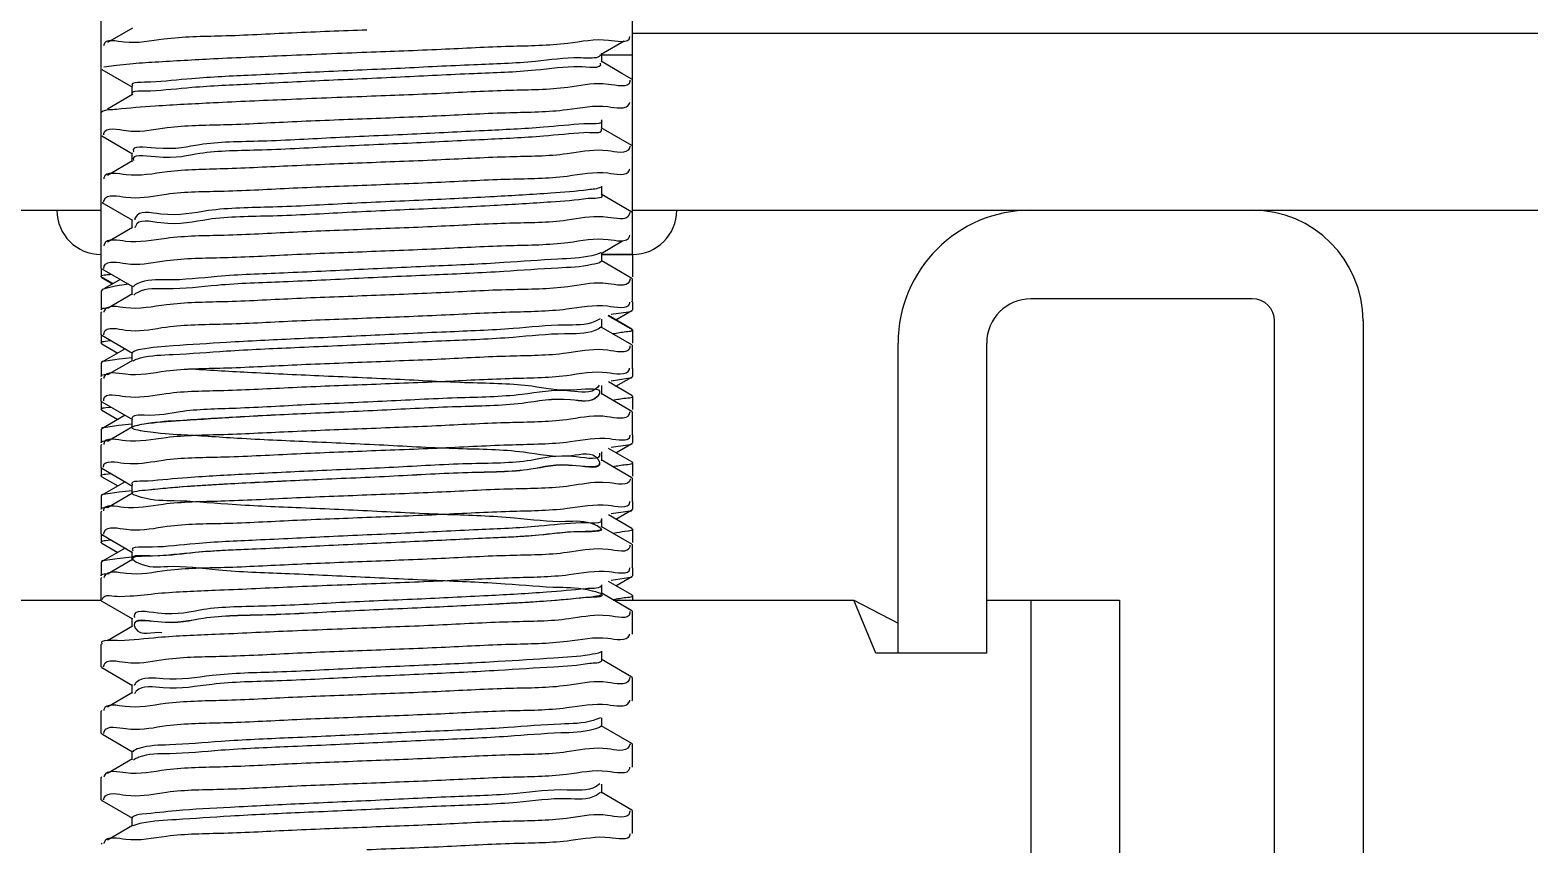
# Model space of a CAD drawing. Extents: x 552102 to 973302, y -80747 to 40012826.
# Drawn here: x 609526.3 to 609760.3, y 211152.3 to 211279.3 of the extents above; entities that cross this region are included whole.
import ezdxf

# ---------------------------------------------------------------- set-up
doc = ezdxf.new("R2010")
doc.units = 0
doc.header["$LTSCALE"] = 1000
doc.header["$MEASUREMENT"] = 0
doc.layers.add('02___PRT_ALL_AXES', color=7, linetype='Continuous')

msp = doc.modelspace()

# ---------------------------------------------------------------- linework, layer by layer
at = {"color": 5, "linetype": 'Continuous'}
for p, q in [((609620.36, 211244.23), (609620.36, 211420.49)), ((609537.41, 211244.23), (609537.41, 211282.25)), ((609620.36, 211278.79), (609765.51, 211278.79)), ((609385.35, 211251.14), (609537.41, 211251.14)), ((609620.36, 211251.14), (609765.51, 211251.14))]:
    msp.add_line(p, q, dxfattribs=at)
at = {"color": 133, "linetype": 'Continuous'}
for p, q in [((609542.31, 211279.56), (609538.38, 211277.29)), ((609537.81, 211276.9), (609537.8, 211276.78)), ((609615.46, 211275.5), (609619.05, 211277.59)), ((609537.84, 211273.49), (609539.82, 211273.78)), ((609539.82, 211273.78), (609541.9, 211273.99)), ((609618.71, 211272.49), (609615.46, 211274.38)), ((609615.57, 211274.25), (609615.57, 211275.63)), ((609537.51, 211273.1), (609542.31, 211270.32)), ((609620.26, 211271.6), (609618.71, 211272.49)), ((609619.96, 211271.44), (609619.96, 211271.22)), ((609542.31, 211269.2), (609538.38, 211266.92)), ((609542.2, 211270.45), (609542.2, 211269.07)), ((609616.62, 211270.78), (609615.74, 211270.86)), ((609615.57, 211263.88), (609615.57, 211265.27)), ((609537.51, 211262.73), (609542.31, 211259.95)), ((609537.84, 211262.88), (609537.85, 211263.12)), ((609541.32, 211263.57), (609542.04, 211263.5)), ((609620.26, 211261.23), (609615.46, 211264.01)), ((609542.2, 211260.08), (609542.2, 211258.7)), ((609616.52, 211260.4), (609615.74, 211260.48)), ((609619.97, 211261.16), (609619.89, 211260.82)), ((609542.31, 211258.83), (609538.38, 211256.55)), ((609615.57, 211253.51), (609615.57, 211254.9)), ((609537.51, 211252.36), (609542.31, 211249.58)), ((609537.79, 211252.42), (609537.87, 211252.72)), ((609541.26, 211253.19), (609542.04, 211253.12)), ((609620.26, 211250.86), (609615.46, 211253.64)), ((609616.51, 211250.03), (609615.74, 211250.11)), ((609619.95, 211250.79), (609619.87, 211250.46)), ((609542.31, 211248.46), (609538.38, 211246.18)), ((609542.2, 211249.71), (609542.2, 211248.33)), ((609542.72, 211248.53), (609542.68, 211248.37)), ((609542.74, 211248.56), (609542.72, 211248.53)), ((609537.87, 211245.81), (609537.81, 211245.61)), ((609615.46, 211244.4), (609618.81, 211246.34)), ((609619.92, 211247.05), (609619.96, 211247.23)), ((609614.76, 211244.24), (609614.01, 211244.05)), ((609615.41, 211244.48), (609614.76, 211244.24)), ((609618.47, 211241.53), (609615.46, 211243.28)), ((609615.57, 211243.15), (609615.57, 211244.53)), ((609620.36, 211244.23), (609615.57, 211244.23)), ((609537.51, 211242), (609537.41, 211242.11)), ((609539.26, 211239.71), (609537.41, 211240.77)), ((609537.51, 211240.66), (609537.41, 211240.77)), ((609537.51, 211242), (609542.31, 211239.22)), ((609537.51, 211240.66), (609539.21, 211239.68)), ((609537.82, 211242.07), (609537.9, 211242.4)), ((609541.25, 211242.83), (609542.04, 211242.75)), ((609620.26, 211240.5), (609618.47, 211241.53)), ((609537.6, 211238.75), (609537.41, 211238.53)), ((609537.95, 211238.9), (609537.59, 211238.77)), ((609540.36, 211240.35), (609537.93, 211238.94)), ((609539.58, 211239.28), (609537.95, 211238.9)), ((609541.68, 211239.6), (609539.58, 211239.28)), ((609542.2, 211239.35), (609542.2, 211237.96)), ((609616.59, 211239.67), (609615.74, 211239.75)), ((609619.98, 211240.42), (609619.9, 211240.08)), ((609620.26, 211240.5), (609620.36, 211240.38)), ((609542.31, 211238.09), (609538.38, 211235.82)), ((609542.65, 211238.03), (609542.5, 211237.9)), ((609542.7, 211238.07), (609542.65, 211238.03)), ((609620.26, 211236.81), (609620.36, 211236.93)), ((609537.51, 211235.31), (609537.41, 211235.2)), ((609538.12, 211235.89), (609538.66, 211235.95)), ((609615.33, 211234.2), (609614.5, 211233.76)), ((609615.57, 211232.78), (609615.57, 211234.16)), ((609620.36, 211232.48), (609616.56, 211234.67)), ((609620.26, 211232.59), (609616.62, 211234.7)), ((609617.02, 211234.91), (609619.73, 211235.3)), ((609617.77, 211234.04), (609620.26, 211235.48)), ((609620.26, 211235.48), (609620.36, 211235.59)), ((609537.51, 211231.63), (609537.41, 211231.74)), ((609537.51, 211231.63), (609542.31, 211228.85)), ((609537.81, 211231.72), (609537.86, 211232.04)), ((609541.2, 211232.45), (609542.03, 211232.37)), ((609620.26, 211230.13), (609615.46, 211232.91)), ((609617.59, 211231.87), (609617.29, 211231.83)), ((609620.26, 211232.59), (609620.36, 211232.48)), ((609537.51, 211230.29), (609537.41, 211230.41)), ((609537.51, 211230.29), (609540, 211228.85)), ((609541.16, 211229.52), (609537.51, 211227.41)), ((609538.04, 211230.69), (609538.9, 211230.81)), ((609542.2, 211228.98), (609542.2, 211227.59)), ((609616.47, 211229.29), (609615.74, 211229.36)), ((609619.93, 211229.98), (609619.93, 211229.74)), ((609620.26, 211230.13), (609620.36, 211230.01)), ((609537.51, 211227.41), (609537.41, 211227.3)), ((609540.23, 211227.91), (609538.12, 211227.6)), ((609542.31, 211227.72), (609538.38, 211225.45)), ((609542.2, 211228.12), (609540.23, 211227.91)), ((609542.55, 211227.7), (609542.38, 211227.61)), ((609542.61, 211227.73), (609542.55, 211227.7)), ((609537.51, 211224.94), (609537.41, 211224.83)), ((609538.11, 211225.53), (609538.66, 211225.58)), ((609620.26, 211222.23), (609616.62, 211224.34)), ((609617.01, 211224.54), (609619.66, 211224.92)), ((609617.77, 211223.67), (609620.26, 211225.11)), ((609620.26, 211226.44), (609620.36, 211226.56)), ((609620.26, 211225.11), (609620.36, 211225.22)), ((609541.19, 211222.08), (609542.03, 211222.01)), ((609615.15, 211223.84), (609614.89, 211223.48)), ((609615.21, 211222.57), (609614.89, 211222.09)), ((609620.26, 211219.76), (609615.46, 211222.54)), ((609615.57, 211222.41), (609615.57, 211223.79)), ((609620.26, 211222.23), (609620.36, 211222.11)), ((609537.51, 211221.26), (609537.41, 211221.37)), ((609537.51, 211219.92), (609537.41, 211220.04)), ((609537.51, 211221.26), (609542.31, 211218.48)), ((609537.51, 211219.92), (609540, 211218.48)), ((609537.82, 211221.42), (609537.82, 211221.65)), ((609538.12, 211220.34), (609538.9, 211220.43)), ((609617.52, 211221.5), (609617.29, 211221.47)), ((609619.93, 211219.68), (609619.87, 211219.36)), ((609620.26, 211219.76), (609620.36, 211219.65)), ((609541.16, 211219.15), (609537.51, 211217.04)), ((609540.19, 211217.53), (609538.11, 211217.23)), ((609542.31, 211217.36), (609538.38, 211215.08)), ((609542.2, 211217.75), (609540.19, 211217.53)), ((609542.2, 211218.61), (609542.2, 211217.23)), ((609542.47, 211217.4), (609542.32, 211217.34)), ((609616.43, 211218.92), (609615.74, 211218.99)), ((609537.51, 211217.04), (609537.41, 211216.93)), ((609538.11, 211215.16), (609538.66, 211215.21)), ((609620.26, 211216.08), (609620.36, 211216.19)), ((609537.51, 211214.58), (609537.41, 211214.46)), ((609615.19, 211213.23), (609615.2, 211213.19)), ((609615.57, 211212.04), (609615.57, 211213.43)), ((609620.26, 211211.86), (609616.62, 211213.97)), ((609617.01, 211214.17), (609619.66, 211214.55)), ((609617.77, 211213.3), (609620.26, 211214.74)), ((609620.26, 211214.74), (609620.36, 211214.85)), ((609537.51, 211210.89), (609537.41, 211211.01)), ((609537.51, 211210.89), (609542.31, 211208.11)), ((609540.93, 211211.69), (609541.93, 211211.61)), ((609615.17, 211211.91), (609615.2, 211211.81)), ((609620.26, 211209.39), (609615.46, 211212.17)), ((609617.57, 211211.14), (609617.29, 211211.1)), ((609620.26, 211211.86), (609620.36, 211211.74)), ((609537.51, 211209.56), (609537.41, 211209.67)), ((609537.51, 211209.56), (609540, 211208.12)), ((609541.16, 211208.78), (609537.51, 211206.67)), ((609538.12, 211209.98), (609538.9, 211210.06)), ((609542.2, 211208.24), (609542.2, 211206.86)), ((609616.81, 211208.59), (609615.74, 211208.67)), ((609620.26, 211209.39), (609620.36, 211209.28)), ((609537.51, 211206.67), (609537.41, 211206.56)), ((609540.22, 211207.17), (609538.11, 211206.86)), ((609542.31, 211206.99), (609538.38, 211204.71)), ((609542.2, 211207.38), (609540.22, 211207.17)), ((609620.26, 211205.71), (609620.36, 211205.82)), ((609537.51, 211204.21), (609537.41, 211204.09)), ((609538.04, 211204.77), (609538.66, 211204.85)), ((609620.26, 211201.49), (609616.62, 211203.6)), ((609617.01, 211203.8), (609619.65, 211204.18)), ((609617.77, 211202.93), (609620.26, 211204.37)), ((609620.26, 211204.37), (609620.36, 211204.49)), ((609537.84, 211200.6), (609537.91, 211200.92)), ((609541.36, 211201.36), (609542.04, 211201.29)), ((609620.26, 211199.02), (609615.46, 211201.8)), ((609615.57, 211201.67), (609615.57, 211203.06)), ((609620.26, 211201.49), (609620.36, 211201.38)), ((609537.51, 211200.52), (609537.41, 211200.64)), ((609537.51, 211199.19), (609537.41, 211199.3)), ((609537.51, 211200.52), (609542.31, 211197.74)), ((609537.51, 211199.19), (609540, 211197.75)), ((609538.11, 211199.61), (609538.9, 211199.7)), ((609617.87, 211200.8), (609617.29, 211200.72)), ((609619.95, 211198.87), (609619.95, 211198.64)), ((609620.26, 211199.02), (609620.36, 211198.91)), ((609537.51, 211196.31), (609537.41, 211196.19)), ((609541.16, 211198.42), (609537.51, 211196.31)), ((609539.9, 211196.77), (609538.04, 211196.48)), ((609542.31, 211196.62), (609538.38, 211194.34)), ((609542.2, 211197), (609539.9, 211196.77)), ((609542.2, 211197.87), (609542.2, 211196.49)), ((609616.57, 211198.2), (609615.74, 211198.27)), ((609537.51, 211193.84), (609537.41, 211193.73)), ((609538.12, 211194.42), (609538.66, 211194.48)), ((609617.02, 211193.43), (609619.73, 211193.83)), ((609617.77, 211192.56), (609620.26, 211194)), ((609620.26, 211195.34), (609620.36, 211195.45)), ((609620.26, 211194), (609620.36, 211194.12)), ((609615.57, 211191.31), (609615.57, 211192.69)), ((609620.26, 211191.12), (609616.62, 211193.23)), ((609537.51, 211190.16), (609537.41, 211190.27)), ((609537.51, 211190.16), (609542.31, 211187.38)), ((609540.3, 211190.89), (609541.92, 211190.96)), ((609620.26, 211188.66), (609615.46, 211191.44)), ((609617.59, 211190.4), (609617.29, 211190.36)), ((609620.26, 211191.12), (609620.36, 211191.01)), ((609542.2, 211187.51), (609542.2, 211186.12)), ((609616.7, 211187.84), (609615.74, 211187.92)), ((609619.97, 211188.51), (609619.96, 211188.26)), ((609620.26, 211188.66), (609620.36, 211188.54)), ((609542.31, 211186.25), (609538.38, 211183.98)), ((609542.59, 211186.36), (609542.6, 211186.31)), ((609620.26, 211184.97), (609620.36, 211185.09)), ((609537.51, 211183.47), (609537.41, 211183.36)), ((609615.57, 211180.94), (609615.57, 211182.32)), ((609537.51, 211179.79), (609537.41, 211179.9)), ((609537.51, 211179.79), (609542.31, 211177.01)), ((609537.8, 211179.88), (609537.86, 211180.2)), ((609541.16, 211180.61), (609542.03, 211180.53)), ((609620.26, 211178.29), (609615.46, 211181.07)), ((609616.52, 211177.46), (609615.74, 211177.54)), ((609619.95, 211178.22), (609619.87, 211177.88)), ((609620.26, 211178.29), (609620.36, 211178.17)), ((609542.31, 211175.88), (609538.38, 211173.61)), ((609542.2, 211177.14), (609542.2, 211175.75)), ((609542.72, 211175.87), (609542.61, 211175.7)), ((609542.75, 211175.91), (609542.72, 211175.87)), ((609537.51, 211173.1), (609537.41, 211172.99)), ((609620.26, 211174.6), (609620.36, 211174.72)), ((609615.39, 211171.94), (609614.23, 211171.51)), ((609620.26, 211167.92), (609615.46, 211170.7)), ((609615.57, 211170.57), (609615.57, 211171.95)), ((609537.51, 211169.42), (609537.41, 211169.53)), ((609537.51, 211169.42), (609542.31, 211166.64)), ((609537.83, 211169.49), (609537.9, 211169.82)), ((609541.27, 211170.25), (609542.04, 211170.18)), ((609542.2, 211166.77), (609542.2, 211165.39)), ((609616.48, 211167.09), (609615.74, 211167.16)), ((609619.98, 211167.87), (609619.87, 211167.51)), ((609620.26, 211167.92), (609620.36, 211167.81)), ((609542.31, 211165.52), (609538.38, 211163.24)), ((609542.6, 211165.46), (609542.44, 211165.35)), ((609542.66, 211165.49), (609542.6, 211165.46)), ((609620.26, 211164.24), (609620.36, 211164.35)), ((609537.51, 211162.74), (609537.41, 211162.62)), ((609615.27, 211161.65), (609614.67, 211161.22)), ((609615.57, 211160.2), (609615.57, 211161.59)), ((609537.51, 211159.05), (609537.41, 211159.17)), ((609537.51, 211159.05), (609542.31, 211156.27)), ((609537.8, 211159.12), (609537.89, 211159.46)), ((609541.27, 211159.88), (609542.04, 211159.81)), ((609620.26, 211157.55), (609615.46, 211160.33)), ((609542.2, 211156.4), (609542.2, 211155.02)), ((609616.44, 211156.72), (609615.73, 211156.78)), ((609619.93, 211157.41), (609619.92, 211157.17)), ((609620.26, 211157.55), (609620.36, 211157.44)), ((609542.31, 211155.15), (609538.38, 211152.87)), ((609542.51, 211155.15), (609542.35, 211155.07)), ((609537.51, 211152.37), (609537.41, 211152.25)), ((609620.26, 211153.87), (609620.36, 211153.98))]:
    msp.add_line(p, q, dxfattribs=at)
at = {"color": 2, "linetype": 'Continuous'}
for p, q in [((609717.13, 211237.32), (609682.57, 211237.32)), ((609720.58, 210957.38), (609720.58, 211233.86)), ((609734.41, 211233.86), (609734.41, 210957.38)), ((609661.83, 211182.02), (609661.83, 211230.41)), ((609675.65, 211230.41), (609675.65, 211182.02)), ((609675.65, 211182.02), (609661.83, 211182.02))]:
    msp.add_line(p, q, dxfattribs=at)
at = {"color": 7, "linetype": 'Continuous'}
msp.add_line((609502.85, 211190.32), (609537.41, 211190.32), dxfattribs=at)
at = {"color": 241, "linetype": 'Continuous'}
for p, q in [((609617.39, 211190.32), (609654.92, 211190.32)), ((609654.92, 211190.32), (609661.83, 211186.71)), ((609658.37, 211182.02), (609654.92, 211190.32)), ((609675.65, 211190.32), (609682.57, 211190.32)), ((609661.83, 211182.02), (609658.37, 211182.02))]:
    msp.add_line(p, q, dxfattribs=at)
at = {"color": 2, "linetype": 'Continuous'}
for centre, radius, start, end in [((609682.57, 211230.41), 20.74, 90, 180), ((609717.13, 211233.86), 17.28, 0, 90), ((609682.57, 211230.41), 6.91, 90, 180), ((609717.13, 211233.86), 3.46, 0, 90)]:
    msp.add_arc(centre, radius, start, end, dxfattribs=at)
at = {"color": 133, "linetype": 'Continuous'}
for points, start_tangent, end_tangent in [([(609578.89, 211279.26), (609567.24, 211278.79), (609556.25, 211278.31), (609547.22, 211277.83), (609541.02, 211277.36)], (-0.999209, -0.039757), (-0.993246, 0.116025)), ([(609616.62, 211277.69), (609619.96, 211278.17), (609619.96, 211278.27)], (0.993647, -0.112541), (-0.04966, 0.998766)), ([(609541.02, 211277.36), (609537.81, 211276.9)], (-0.993246, 0.116025), (-0.130972, -0.991386)), ([(609541.9, 211273.99), (609545.83, 211274.28), (609554.96, 211274.79), (609566.34, 211275.3), (609578.89, 211275.81)], (0.99559, 0.093809), (0.999209, 0.039757)), ([(609578.89, 211275.81), (609590.48, 211276.27), (609601.23, 211276.74), (609610.26, 211277.22), (609616.62, 211277.69)], (0.999209, 0.039757), (0.993647, -0.112541)), ([(609612.04, 211274.9), (609605.22, 211274.36), (609595.59, 211273.82), (609584.17, 211273.28), (609572.19, 211272.74), (609560.93, 211272.2), (609551.58, 211271.66), (609545.14, 211271.11)], (-0.999931, 0.011772), (-0.998433, -0.05596)), ([(609612.04, 211273.52), (609605.22, 211272.98), (609595.59, 211272.44), (609584.17, 211271.9), (609572.19, 211271.36), (609560.93, 211270.81), (609551.58, 211270.27), (609545.14, 211269.73)], (-0.999931, 0.011772), (-0.998433, -0.05596)), ([(609614.71, 211274.94), (609612.04, 211274.9)], (-0.991353, -0.131224), (-0.999931, 0.011772)), ([(609615.32, 211274.08), (609615.33, 211274.06), (609612.04, 211273.52)], (0.558876, -0.829251), (-0.999931, 0.011772)), ([(609615.33, 211275.45), (609614.71, 211274.94)], (0.526629, -0.850095), (-0.991353, -0.131224)), ([(609615.33, 211275.45), (609615.34, 211275.43)], (0.526628, -0.850096), (0.506072, -0.862491)), ([(609545.14, 211271.11), (609542.31, 211270.57), (609542.32, 211270.56)], (-0.998433, -0.05596), (0.677997, -0.735064)), ([(609619.96, 211271.22), (609616.62, 211270.78)], (-0.096075, -0.995374), (-0.993647, 0.112541)), ([(609578.89, 211268.89), (609566.34, 211268.39), (609554.96, 211267.88), (609545.83, 211267.37), (609539.82, 211266.87)], (-0.999209, -0.039757), (-0.993946, -0.109873)), ([(609545.14, 211269.73), (609542.31, 211269.19)], (-0.998433, -0.05596), (0.629335, -0.777135)), ([(609615.74, 211270.86), (609610.26, 211270.31), (609601.23, 211269.83), (609590.48, 211269.36), (609578.89, 211268.89)], (-0.998257, 0.059024), (-0.999209, -0.039757)), ([(609539.82, 211266.87), (609537.49, 211266.46)], (-0.993946, -0.109872), (-0.836322, -0.548239)), ([(609578.89, 211265.44), (609590.52, 211265.91), (609601.22, 211266.38), (609610.15, 211266.85), (609616.52, 211267.31)], (0.999209, 0.039757), (0.992178, -0.12483)), ([(609616.52, 211267.31), (609619.91, 211267.79), (609619.96, 211267.97)], (0.992178, -0.12483), (0.174114, 0.984726)), ([(609537.85, 211263.12), (609541.32, 211263.57)], (0.140007, 0.990151), (0.993053, -0.117671)), ([(609612.79, 211264.62), (609606.46, 211264.08), (609597.19, 211263.54), (609585.98, 211262.99), (609574, 211262.45), (609562.55, 211261.91), (609552.84, 211261.37), (609545.9, 211260.83), (609542.49, 211260.29), (609542.51, 211260.25)], (-0.997416, -0.07184), (0.488929, -0.872324)), ([(609542.04, 211263.5), (609547.72, 211264.03), (609556.54, 211264.5), (609567.24, 211264.97), (609578.89, 211265.44)], (0.99736, -0.072615), (0.999209, 0.039757)), ([(609615.49, 211265.16), (609612.79, 211264.62)], (0.628244, -0.778016), (-0.997416, -0.07184)), ([(609612.79, 211263.24), (609606.46, 211262.69), (609597.19, 211262.15), (609585.98, 211261.61), (609574, 211261.07), (609562.55, 211260.53), (609552.84, 211259.99), (609545.9, 211259.45), (609542.49, 211258.91)], (-0.997416, -0.07184), (0.440119, -0.897939)), ([(609615.48, 211263.8), (609615.49, 211263.78), (609612.79, 211263.24)], (0.688014, -0.725697), (-0.997416, -0.07184)), ([(609615.74, 211260.48), (609610.15, 211259.94), (609601.22, 211259.46), (609590.52, 211259), (609578.89, 211258.53)], (-0.997678, 0.068105), (-0.999209, -0.039757)), ([(609619.89, 211260.82), (609616.52, 211260.4)], (-0.364847, -0.931068), (-0.992178, 0.12483)), ([(609541.32, 211256.66), (609537.85, 211256.17), (609537.84, 211256.05)], (-0.993053, 0.117671), (0.007147, -0.999974)), ([(609578.89, 211258.53), (609567.24, 211258.06), (609556.54, 211257.59), (609547.72, 211257.12), (609541.32, 211256.66)], (-0.999209, -0.039757), (-0.993053, 0.117671)), ([(609578.89, 211255.07), (609590.52, 211255.54), (609601.22, 211256.01), (609610.15, 211256.48), (609616.51, 211256.95)], (0.999209, 0.039757), (0.992163, -0.124951)), ([(609616.51, 211256.95), (609619.88, 211257.41), (609619.93, 211257.61)], (0.992163, -0.124951), (0.170974, 0.985275)), ([(609542.04, 211253.12), (609547.59, 211253.66), (609556.62, 211254.13), (609567.39, 211254.61), (609578.89, 211255.07)], (0.997776, -0.066656), (0.999209, 0.039757)), ([(609615.47, 211254.75), (609613.44, 211254.33)], (-0.87757, -0.479448), (-0.990127, -0.140172)), ([(609537.87, 211252.72), (609541.26, 211253.19)], (0.371855, 0.928291), (0.992181, -0.124809)), ([(609613.44, 211254.33), (609607.63, 211253.79), (609598.76, 211253.25), (609587.76, 211252.71), (609575.82, 211252.17), (609564.2, 211251.63), (609554.16, 211251.08), (609546.74, 211250.54), (609542.76, 211250), (609542.65, 211249.64)], (-0.990127, -0.140172), (-0.171627, -0.985162)), ([(609613.44, 211252.95), (609607.63, 211252.41), (609598.76, 211251.87), (609587.76, 211251.33), (609575.82, 211250.78), (609564.2, 211250.24), (609554.16, 211249.7), (609546.74, 211249.16), (609542.76, 211248.62), (609542.74, 211248.56)], (-0.990127, -0.140172), (-0.363968, -0.931412)), ([(609615.56, 211253.51), (609615.57, 211253.49), (609613.44, 211252.95)], (0.469243, -0.883069), (-0.990127, -0.140172)), ([(609615.74, 211250.11), (609610.15, 211249.57), (609601.22, 211249.1), (609590.52, 211248.63), (609578.89, 211248.16)], (-0.997626, 0.068865), (-0.999209, -0.039757)), ([(609619.87, 211250.46), (609616.51, 211250.03)], (-0.355616, -0.934632), (-0.992163, 0.124951)), ([(609578.89, 211248.16), (609567.39, 211247.69), (609556.62, 211247.22), (609547.59, 211246.75), (609541.26, 211246.28)], (-0.999209, -0.039757), (-0.992181, 0.124809)), ([(609541.26, 211246.28), (609537.87, 211245.81)], (-0.992181, 0.124809), (-0.371855, -0.928291)), ([(609578.89, 211244.7), (609590.43, 211245.17), (609601.27, 211245.64), (609610.29, 211246.12), (609616.59, 211246.58)], (0.999209, 0.039757), (0.992263, -0.124156)), ([(609616.59, 211246.58), (609619.92, 211247.05)], (0.992263, -0.124156), (0.30808, 0.95136)), ([(609537.9, 211242.4), (609541.25, 211242.83)], (0.368996, 0.929431), (0.992167, -0.124916)), ([(609542.04, 211242.75), (609547.61, 211243.29), (609556.55, 211243.76), (609567.25, 211244.23), (609578.89, 211244.7)], (0.997707, -0.067688), (0.999209, 0.039757)), ([(609614.01, 211244.05), (609608.73, 211243.51), (609600.27, 211242.96), (609589.52, 211242.42), (609577.64, 211241.88), (609565.9, 211241.34), (609555.54, 211240.8), (609547.67, 211240.26), (609543.12, 211239.72), (609542.41, 211239.19)], (-0.973739, -0.227665), (-0.606904, -0.794775)), ([(609615.53, 211243.18), (609614.01, 211242.66)], (-0.655868, -0.754875), (-0.973739, -0.227665)), ([(609537.41, 211240.8), (609538.12, 211241.08), (609538.91, 211241.16)], (0.087932, 0.996126), (0.990438, 0.137957)), ([(609537.41, 211240.77), (609537.41, 211240.8)], (0, 1), (0.087933, 0.996126)), ([(609614.01, 211242.66), (609608.73, 211242.12), (609600.27, 211241.58), (609589.52, 211241.04), (609577.64, 211240.5), (609565.9, 211239.96), (609555.54, 211239.42), (609547.67, 211238.87), (609543.12, 211238.33), (609542.7, 211238.07)], (-0.973739, -0.227665), (-0.8114, -0.584492)), ([(609615.74, 211239.75), (609610.29, 211239.21), (609601.27, 211238.73), (609590.43, 211238.26), (609578.89, 211237.79)], (-0.998047, 0.06246), (-0.999209, -0.039757)), ([(609619.9, 211240.08), (609616.59, 211239.67)], (-0.363538, -0.931579), (-0.992263, 0.124156)), ([(609541.25, 211235.91), (609537.89, 211235.45), (609537.83, 211235.25)], (-0.992167, 0.124916), (-0.181964, -0.983305)), ([(609578.89, 211237.79), (609567.25, 211237.32), (609556.55, 211236.85), (609547.61, 211236.38), (609541.25, 211235.91)], (-0.999209, -0.039757), (-0.992167, 0.124916)), ([(609578.89, 211234.33), (609590.52, 211234.8), (609601.21, 211235.27), (609610.07, 211235.74), (609616.47, 211236.21)], (0.999209, 0.039757), (0.993173, -0.116647)), ([(609616.47, 211236.21), (609619.93, 211236.69), (609619.94, 211236.81)], (0.993173, -0.116647), (-0.019228, 0.999815)), ([(609537.41, 211235.61), (609538.12, 211235.89)], (0.086813, 0.996225), (0.996423, 0.084511)), ([(609537.41, 211235.59), (609537.41, 211235.61)], (0, 1), (0.086814, 0.996225)), ([(609542.03, 211232.37), (609547.58, 211232.92), (609556.5, 211233.39), (609567.22, 211233.86), (609578.89, 211234.33)], (0.997867, -0.065275), (0.999209, 0.039757)), ([(609614.5, 211233.76), (609609.76, 211233.22), (609601.73, 211232.68), (609591.26, 211232.14), (609579.47, 211231.6), (609567.62, 211231.05), (609556.98, 211230.51), (609548.66, 211229.97), (609543.58, 211229.43), (609542.27, 211228.91)], (-0.922069, -0.387026), (-0.685082, -0.728466)), ([(609619.73, 211235.3), (609620.29, 211235.44)], (0.994505, 0.104688), (0.759646, 0.650336)), ([(609537.86, 211232.04), (609541.2, 211232.45)], (0.305338, 0.952244), (0.992307, -0.123804)), ([(609614.5, 211232.38), (609609.76, 211231.84), (609601.73, 211231.3), (609591.26, 211230.75), (609579.47, 211230.21), (609567.62, 211229.67), (609556.98, 211229.13), (609548.66, 211228.59), (609543.58, 211228.05), (609542.61, 211227.73)], (-0.922069, -0.387026), (-0.919555, -0.392961)), ([(609615.42, 211232.91), (609614.5, 211232.38)], (-0.659794, -0.751447), (-0.922069, -0.387026)), ([(609620.36, 211232.46), (609619.66, 211232.18), (609617.59, 211231.87)], (-0.089359, -0.996), (-0.988218, -0.153051)), ([(609620.36, 211232.48), (609620.36, 211232.46)], (0, -1), (-0.089359, -0.995999)), ([(609537.41, 211230.43), (609538.04, 211230.69)], (0.094107, 0.995562), (0.994457, 0.105147)), ([(609537.41, 211230.41), (609537.41, 211230.43)], (0, 1), (0.094107, 0.995562)), ([(609615.74, 211229.36), (609610.07, 211228.83), (609601.21, 211228.36), (609590.52, 211227.89), (609578.89, 211227.42)], (-0.997497, 0.070716), (-0.999209, -0.039757)), ([(609619.93, 211229.74), (609616.47, 211229.29)], (-0.125937, -0.992038), (-0.993173, 0.116647)), ([(609538.12, 211227.6), (609537.48, 211227.45)], (-0.996423, -0.084511), (-0.719839, -0.694141)), ([(609578.89, 211227.42), (609567.22, 211226.95), (609556.5, 211226.48), (609547.58, 211226.01), (609541.2, 211225.54)], (-0.999209, -0.039757), (-0.992307, 0.123804)), ([(609537.41, 211225.24), (609538.11, 211225.53)], (0.087362, 0.996177), (0.996294, 0.08601)), ([(609537.41, 211225.22), (609537.41, 211225.24)], (0, 1), (0.087361, 0.996177)), ([(609541.2, 211225.54), (609537.85, 211225.07), (609537.82, 211224.91)], (-0.992307, 0.123804), (-0.116774, -0.993158)), ([(609551.06, 211226.42), (609560.24, 211225.88), (609571.42, 211225.34), (609583.39, 211224.8), (609594.88, 211224.26), (609604.66, 211223.72), (609611.7, 211223.18), (609615.23, 211222.63), (609614.89, 211222.09), (609610.71, 211221.55), (609603.13, 211221.01), (609592.97, 211220.47), (609581.3, 211219.93), (609569.38, 211219.39), (609558.47, 211218.84), (609549.74, 211218.3), (609544.12, 211217.76), (609542.2, 211217.22), (609544.2, 211216.68), (609549.9, 211216.14), (609558.69, 211215.6), (609569.64, 211215.06), (609581.57, 211214.51), (609593.21, 211213.97), (609603.33, 211213.43), (609610.84, 211212.89), (609614.94, 211212.35), (609615.2, 211211.81), (609611.58, 211211.27), (609604.47, 211210.72), (609594.64, 211210.18), (609583.12, 211209.64), (609571.16, 211209.1), (609560.01, 211208.56), (609550.88, 211208.02), (609544.74, 211207.48), (609542.24, 211206.94), (609543.65, 211206.39), (609548.82, 211205.85), (609557.19, 211205.31), (609567.88, 211204.77), (609579.74, 211204.23), (609591.51, 211203.69), (609601.94, 211203.15), (609609.9, 211202.6), (609614.56, 211202.06), (609615.41, 211201.52), (609612.37, 211200.98), (609605.75, 211200.44), (609596.27, 211199.9), (609584.93, 211199.36), (609572.95, 211198.81), (609561.61, 211198.27), (609552.1, 211197.73), (609545.45, 211197.19), (609542.37, 211196.65), (609543.19, 211196.11), (609547.81, 211195.57), (609555.74, 211195.03), (609566.15, 211194.48), (609577.91, 211193.94), (609589.78, 211193.4), (609600.49, 211192.86), (609608.89, 211192.32), (609614.09, 211191.78), (609615.54, 211191.24), (609613.07, 211190.69), (609606.96, 211190.15), (609597.86, 211189.61), (609586.73, 211189.07), (609574.77, 211188.53), (609563.24, 211187.99), (609553.38, 211187.45), (609546.25, 211186.91), (609542.59, 211186.36), (609542.81, 211185.82), (609546.87, 211185.28)], (0.997625, -0.068873), (0.995785, -0.091724)), ([(609578.89, 211223.97), (609590.47, 211224.43), (609601.14, 211224.9), (609610.05, 211225.37), (609616.43, 211225.83)], (0.999209, 0.039757), (0.992134, -0.125184)), ([(609616.43, 211225.83), (609619.88, 211226.31), (609619.92, 211226.49)], (0.992134, -0.125184), (0.144568, 0.989495)), ([(609619.66, 211224.92), (609620.29, 211225.07)], (0.996289, 0.08607), (0.72364, 0.690177)), ([(609537.82, 211221.65), (609541.19, 211222.08)], (0.106755, 0.994285), (0.993496, -0.113871)), ([(609542.03, 211222.01), (609547.56, 211222.55), (609556.58, 211223.03), (609567.29, 211223.5), (609578.89, 211223.97)], (0.99807, -0.062098), (0.999209, 0.039757)), ([(609614.89, 211223.48), (609610.71, 211222.93), (609603.13, 211222.39), (609592.97, 211221.85), (609581.3, 211221.31), (609569.38, 211220.77), (609558.47, 211220.23), (609549.74, 211219.69), (609544.12, 211219.14), (609542.2, 211218.61)], (-0.663792, -0.747917), (-0.163101, -0.986609)), ([(609614.89, 211222.09), (609610.71, 211221.55), (609603.13, 211221.01), (609592.97, 211220.47), (609581.3, 211219.93), (609569.38, 211219.39), (609558.47, 211218.84), (609549.74, 211218.3), (609544.12, 211217.76), (609542.47, 211217.4)], (-0.663792, -0.747917), (-0.94062, -0.339462)), ([(609620.36, 211222.09), (609619.65, 211221.81), (609617.52, 211221.5)], (-0.086382, -0.996262), (-0.988348, -0.152211)), ([(609620.36, 211222.11), (609620.36, 211222.09)], (0, -1), (-0.086382, -0.996262)), ([(609537.41, 211220.06), (609538.12, 211220.34)], (0.087027, 0.996206), (0.996371, 0.085113)), ([(609537.41, 211220.04), (609537.41, 211220.06)], (0, 1), (0.087028, 0.996206)), ([(609615.74, 211218.99), (609610.05, 211218.46), (609601.14, 211217.99), (609590.47, 211217.52), (609578.89, 211217.05)], (-0.997137, 0.075618), (-0.999209, -0.039757)), ([(609619.87, 211219.36), (609616.43, 211218.92)], (-0.319417, -0.947614), (-0.992134, 0.125184)), ([(609537.41, 211214.88), (609538.11, 211215.16)], (0.087463, 0.996168), (0.996281, 0.086162)), ([(609538.11, 211217.23), (609537.48, 211217.08)], (-0.996294, -0.08601), (-0.722903, -0.69095)), ([(609541.19, 211215.17), (609537.82, 211214.69), (609537.82, 211214.59)], (-0.993496, 0.113871), (0.039909, -0.999203)), ([(609578.89, 211217.05), (609567.29, 211216.59), (609556.58, 211216.12), (609547.56, 211215.64), (609541.19, 211215.17)], (-0.999209, -0.039757), (-0.993496, 0.113871)), ([(609578.89, 211213.6), (609590.6, 211214.07), (609601.65, 211214.56), (609610.65, 211215.04), (609616.81, 211215.5)], (0.999209, 0.039757), (0.993859, -0.110656)), ([(609616.81, 211215.5), (609619.98, 211215.97), (609619.98, 211216.07)], (0.993859, -0.110656), (-0.036881, 0.99932)), ([(609537.41, 211214.85), (609537.41, 211214.88)], (0, 1), (0.087463, 0.996168)), ([(609541.93, 211211.61), (609547.07, 211212.16), (609556.09, 211212.64), (609567.16, 211213.12), (609578.89, 211213.6)], (0.998957, -0.045668), (0.999209, 0.039757)), ([(609615.2, 211213.19), (609611.58, 211212.65), (609604.47, 211212.11), (609594.64, 211211.57), (609583.12, 211211.02), (609571.16, 211210.48), (609560.01, 211209.94), (609550.88, 211209.4), (609544.74, 211208.86)], (0.213519, -0.976939), (-0.995371, -0.096106)), ([(609619.66, 211214.55), (609620.29, 211214.7)], (0.996283, 0.086137), (0.723177, 0.690663)), ([(609537.79, 211211.06), (609537.78, 211211.23), (609540.93, 211211.69)], (-0.131832, 0.991272), (0.994189, -0.107646)), ([(609615.2, 211211.81), (609611.58, 211211.27), (609604.47, 211210.72), (609594.64, 211210.18), (609583.12, 211209.64), (609571.16, 211209.1), (609560.01, 211208.56), (609550.88, 211208.02), (609544.74, 211207.48)], (0.213519, -0.976939), (-0.995371, -0.096106)), ([(609620.36, 211211.72), (609619.66, 211211.44), (609617.57, 211211.14)], (-0.08701, -0.996207), (-0.988262, -0.152767)), ([(609620.36, 211211.74), (609620.36, 211211.72)], (0, -1), (-0.08701, -0.996207)), ([(609537.41, 211209.69), (609538.12, 211209.98)], (0.086395, 0.996261), (0.996518, 0.083381)), ([(609537.41, 211209.67), (609537.41, 211209.69)], (0, 1), (0.086395, 0.996261)), ([(609544.74, 211208.86), (609542.24, 211208.32), (609542.26, 211208.29)], (-0.995371, -0.096106), (0.680708, -0.732555)), ([(609615.74, 211208.67), (609610.65, 211208.13), (609601.65, 211207.64), (609590.6, 211207.16), (609578.89, 211206.69)], (-0.99911, 0.042187), (-0.999209, -0.039757)), ([(609619.98, 211209.24), (609619.98, 211209.06), (609616.81, 211208.59)], (0.105717, -0.994396), (-0.993859, 0.110656)), ([(609538.11, 211206.86), (609537.48, 211206.71)], (-0.996281, -0.086162), (-0.723824, -0.689985)), ([(609578.89, 211206.69), (609567.16, 211206.21), (609556.09, 211205.73), (609547.07, 211205.24), (609540.93, 211204.78)], (-0.999209, -0.039757), (-0.994189, 0.107646)), ([(609616.57, 211205.11), (609619.95, 211205.59), (609619.95, 211205.7)], (0.993472, -0.114078), (-0.039594, 0.999216)), ([(609537.41, 211204.51), (609538.04, 211204.77)], (0.093944, 0.995578), (0.994509, 0.104651)), ([(609537.41, 211204.49), (609537.41, 211204.51)], (0, 1), (0.093943, 0.995578)), ([(609540.93, 211204.78), (609537.78, 211204.31), (609537.79, 211204.23)], (-0.994189, 0.107646), (0.063568, -0.997978)), ([(609542.04, 211201.29), (609547.74, 211201.83), (609556.65, 211202.3), (609567.31, 211202.76), (609578.89, 211203.23)], (0.99704, -0.076881), (0.999209, 0.039757)), ([(609578.89, 211203.23), (609590.48, 211203.7), (609601.19, 211204.17), (609610.18, 211204.64), (609616.57, 211205.11)], (0.999209, 0.039757), (0.993472, -0.114078)), ([(609619.65, 211204.18), (609620.3, 211204.34)], (0.996428, 0.084444), (0.719671, 0.694315)), ([(609537.91, 211200.92), (609541.36, 211201.36)], (0.322251, 0.946654), (0.992115, -0.125331)), ([(609612.37, 211202.36), (609605.75, 211201.82), (609596.27, 211201.28), (609584.93, 211200.74), (609572.95, 211200.2), (609561.61, 211199.66), (609552.1, 211199.11), (609545.45, 211198.57)], (-0.999609, -0.027962), (-0.999747, -0.02249)), ([(609612.37, 211200.98), (609605.75, 211200.44), (609596.27, 211199.9), (609584.93, 211199.36), (609572.95, 211198.81), (609561.61, 211198.27), (609552.1, 211197.73), (609545.45, 211197.19)], (-0.999609, -0.027962), (-0.999747, -0.02249)), ([(609615.42, 211202.9), (609612.37, 211202.36)], (0.594559, -0.804052), (-0.999609, -0.027962)), ([(609615.4, 211201.53), (609615.41, 211201.52), (609612.37, 211200.98)], (0.641729, -0.766932), (-0.999609, -0.027962)), ([(609620.36, 211201.38), (609619.73, 211201.09), (609617.87, 211200.8)], (0, -1), (-0.987953, -0.154757)), ([(609537.41, 211199.32), (609538.11, 211199.61)], (0.087418, 0.996172), (0.996281, 0.086159)), ([(609537.41, 211199.3), (609537.41, 211199.32)], (0, 1), (0.087417, 0.996172)), ([(609545.45, 211198.57), (609542.37, 211198.03), (609542.38, 211198.02)], (-0.999747, -0.02249), (0.632373, -0.774664)), ([(609619.95, 211198.64), (609616.57, 211198.2)], (-0.106018, -0.994364), (-0.993472, 0.114078)), ([(609538.04, 211196.48), (609537.48, 211196.34)], (-0.994509, -0.104651), (-0.759579, -0.650415)), ([(609578.89, 211196.32), (609567.31, 211195.85), (609556.65, 211195.38), (609547.74, 211194.92), (609541.36, 211194.45)], (-0.999209, -0.039757), (-0.992115, 0.125331)), ([(609545.45, 211197.19), (609542.37, 211196.66)], (-0.999747, -0.02249), (0.584653, -0.811283)), ([(609615.74, 211198.27), (609610.18, 211197.73), (609601.19, 211197.26), (609590.48, 211196.79), (609578.89, 211196.32)], (-0.998003, 0.063174), (-0.999209, -0.039757)), ([(609537.41, 211194.14), (609538.12, 211194.42)], (0.086813, 0.996225), (0.996423, 0.084511)), ([(609537.41, 211194.12), (609537.41, 211194.14)], (0, 1), (0.086814, 0.996225)), ([(609541.36, 211194.45), (609537.9, 211193.98), (609537.85, 211193.79)], (-0.992115, 0.125331), (-0.148363, -0.988933)), ([(609578.89, 211192.86), (609590.76, 211193.34), (609601.65, 211193.82), (609610.44, 211194.29), (609616.7, 211194.76)], (0.999209, 0.039757), (0.993564, -0.113276)), ([(609616.7, 211194.76), (609619.97, 211195.23), (609619.97, 211195.33)], (0.993564, -0.113276), (-0.023753, 0.999718)), ([(609619.73, 211193.83), (609620.29, 211193.97)], (0.994505, 0.104688), (0.759646, 0.650336)), ([(609541.92, 211190.96), (609546.32, 211191.37), (609555.23, 211191.86), (609566.53, 211192.36), (609578.89, 211192.86)], (0.998303, 0.05824), (0.999209, 0.039757)), ([(609613.07, 211192.08), (609606.96, 211191.54), (609597.86, 211190.99), (609586.73, 211190.45), (609574.77, 211189.91), (609563.24, 211189.37), (609553.38, 211188.83), (609546.25, 211188.29), (609542.59, 211187.75), (609542.62, 211187.62)], (-0.99495, -0.100374), (0.270072, -0.96284)), ([(609615.51, 211192.5), (609613.07, 211192.08)], (-0.75487, -0.655875), (-0.99495, -0.100374)), ([(609537.55, 211190.39), (609537.55, 211190.4), (609540.3, 211190.89)], (-0.656115, 0.754661), (0.999482, 0.032174)), ([(609613.07, 211190.69), (609606.96, 211190.15), (609597.86, 211189.61), (609586.73, 211189.07), (609574.77, 211188.53), (609563.24, 211187.99), (609553.38, 211187.45), (609546.25, 211186.91), (609542.59, 211186.36)], (-0.99495, -0.100374), (0.15325, -0.988188)), ([(609615.52, 211191.26), (609615.54, 211191.24), (609613.07, 211190.69)], (0.675321, -0.737524), (-0.99495, -0.100374)), ([(609620.36, 211190.99), (609619.66, 211190.71), (609617.59, 211190.4)], (-0.087466, -0.996168), (-0.988218, -0.153051)), ([(609620.36, 211191.01), (609620.36, 211190.99)], (0, -1), (-0.087466, -0.996167)), ([(609615.74, 211187.92), (609610.44, 211187.38), (609601.65, 211186.91), (609590.76, 211186.43), (609578.89, 211185.95)], (-0.998634, 0.052251), (-0.999209, -0.039757)), ([(609619.96, 211188.26), (609616.7, 211187.84)], (-0.141801, -0.989895), (-0.993564, 0.113276)), ([(609578.89, 211185.95), (609566.53, 211185.45), (609555.23, 211184.95), (609546.32, 211184.46), (609540.3, 211183.98)], (-0.999209, -0.039757), (-0.999482, -0.032174)), ([(609578.89, 211182.49), (609590.52, 211182.96), (609601.23, 211183.43), (609610.16, 211183.9), (609616.52, 211184.37)], (0.999209, 0.039757), (0.99217, -0.124896)), ([(609616.52, 211184.37), (609619.89, 211184.84), (609619.94, 211185.03)], (0.99217, -0.124896), (0.18333, 0.983051)), ([(609540.3, 211183.98), (609537.54, 211183.49)], (-0.999482, -0.032174), (0.613148, -0.789968)), ([(609542.03, 211180.53), (609547.44, 211181.07), (609556.47, 211181.55), (609567.34, 211182.03), (609578.89, 211182.49)], (0.998182, -0.060266), (0.999209, 0.039757)), ([(609615.45, 211182.22), (609613.69, 211181.79)], (-0.887149, -0.461483), (-0.984992, -0.172598)), ([(609537.86, 211180.2), (609541.16, 211180.61)], (0.336407, 0.941717), (0.992364, -0.123342)), ([(609613.69, 211181.79), (609608.1, 211181.25), (609599.4, 211180.71), (609588.51, 211180.17), (609576.59, 211179.63), (609564.91, 211179.08), (609554.73, 211178.54), (609547.12, 211178), (609542.9, 211177.46), (609542.55, 211176.97)], (-0.984992, -0.172598), (-0.428161, -0.903703)), ([(609613.69, 211180.41), (609608.1, 211179.87), (609599.4, 211179.33), (609588.51, 211178.78), (609576.59, 211178.24), (609564.91, 211177.7), (609554.73, 211177.16), (609547.12, 211176.62), (609542.9, 211176.08), (609542.75, 211175.91)], (-0.984992, -0.172598), (-0.627599, -0.778537)), ([(609615.57, 211180.94), (609613.69, 211180.41)], (-0.283574, -0.95895), (-0.984992, -0.172598)), ([(609615.74, 211177.54), (609610.16, 211176.99), (609601.23, 211176.52), (609590.52, 211176.05), (609578.89, 211175.58)], (-0.997719, 0.067506), (-0.999209, -0.039757)), ([(609619.87, 211177.88), (609616.52, 211177.46)], (-0.37101, -0.928629), (-0.99217, 0.124896)), ([(609578.89, 211175.58), (609567.34, 211175.12), (609556.47, 211174.64), (609547.44, 211174.16), (609541.16, 211173.7)], (-0.999209, -0.039757), (-0.992364, 0.123342)), ([(609541.16, 211173.7), (609537.84, 211173.23), (609537.81, 211173.06)], (-0.992364, 0.123342), (-0.139055, -0.990285)), ([(609578.89, 211172.13), (609590.38, 211172.59), (609601.12, 211173.06), (609610.13, 211173.53), (609616.48, 211174)], (0.999209, 0.039757), (0.992202, -0.124642)), ([(609616.48, 211174), (609619.89, 211174.47), (609619.96, 211174.68)], (0.992202, -0.124642), (0.247012, 0.969012)), ([(609537.9, 211169.82), (609541.27, 211170.25)], (0.354805, 0.93494), (0.992157, -0.124996)), ([(609542.04, 211170.18), (609547.63, 211170.72), (609556.56, 211171.19), (609567.26, 211171.66), (609578.89, 211172.13)], (0.997594, -0.069326), (0.999209, 0.039757)), ([(609614.23, 211171.51), (609609.17, 211170.96), (609600.89, 211170.42), (609590.26, 211169.88), (609578.41, 211169.34), (609566.62, 211168.8), (609556.14, 211168.26), (609548.08, 211167.72), (609543.3, 211167.17), (609542.34, 211166.65)], (-0.959728, -0.280931), (-0.666241, -0.745737)), ([(609615.49, 211170.64), (609614.23, 211170.12)], (-0.688995, -0.724766), (-0.959728, -0.280931)), ([(609614.23, 211170.12), (609609.17, 211169.58), (609600.89, 211169.04), (609590.26, 211168.5), (609578.41, 211167.96), (609566.62, 211167.42), (609556.14, 211166.87), (609548.08, 211166.33), (609543.3, 211165.79), (609542.66, 211165.49)], (-0.959728, -0.280931), (-0.874273, -0.485434)), ([(609615.74, 211167.16), (609610.13, 211166.62), (609601.12, 211166.15), (609590.38, 211165.68), (609578.89, 211165.21)], (-0.997662, 0.068345), (-0.999209, -0.039757)), ([(609619.87, 211167.51), (609616.48, 211167.09)], (-0.438023, -0.898964), (-0.992202, 0.124642)), ([(609541.27, 211163.34), (609537.89, 211162.87), (609537.84, 211162.68)], (-0.992157, 0.124996), (-0.170935, -0.985282)), ([(609578.89, 211165.21), (609567.26, 211164.75), (609556.56, 211164.28), (609547.63, 211163.81), (609541.27, 211163.34)], (-0.999209, -0.039757), (-0.992157, 0.124996)), ([(609578.89, 211161.76), (609590.54, 211162.23), (609601.24, 211162.7), (609610.05, 211163.16), (609616.44, 211163.63)], (0.999209, 0.039757), (0.993096, -0.117308)), ([(609616.44, 211163.63), (609619.93, 211164.11), (609619.93, 211164.23)], (0.993096, -0.117308), (-0.012049, 0.999927)), ([(609542.04, 211159.81), (609547.63, 211160.35), (609556.57, 211160.82), (609567.26, 211161.29), (609578.89, 211161.76)], (0.997628, -0.068842), (0.999209, 0.039757)), ([(609614.67, 211161.22), (609610.17, 211160.68), (609602.33, 211160.14), (609591.98, 211159.6), (609580.24, 211159.05), (609568.36, 211158.51), (609557.6, 211157.97), (609549.11, 211157.43), (609543.79, 211156.89), (609542.24, 211156.37)], (-0.863415, -0.504494), (-0.643434, -0.765502)), ([(609537.89, 211159.46), (609541.27, 211159.88)], (0.384474, 0.923136), (0.992163, -0.124953)), ([(609614.67, 211159.84), (609610.17, 211159.3), (609602.33, 211158.75), (609591.98, 211158.21), (609580.24, 211157.67), (609568.36, 211157.13), (609557.6, 211156.59), (609549.11, 211156.05), (609543.79, 211155.51), (609542.51, 211155.15)], (-0.863415, -0.504494), (-0.927689, -0.373353)), ([(609615.35, 211160.36), (609614.67, 211159.84)], (-0.593928, -0.804518), (-0.863415, -0.504494)), ([(609615.73, 211156.78), (609610.05, 211156.25), (609601.24, 211155.79), (609590.54, 211155.32), (609578.89, 211154.85)], (-0.997341, 0.072871), (-0.999209, -0.039757)), ([(609619.92, 211157.17), (609616.44, 211156.72)], (-0.133073, -0.991106), (-0.993096, 0.117308)), ([(609578.89, 211154.85), (609567.26, 211154.38), (609556.57, 211153.91), (609547.63, 211153.44), (609541.27, 211152.97)], (-0.999209, -0.039757), (-0.992163, 0.124953)), ([(609541.27, 211152.97), (609537.87, 211152.5), (609537.82, 211152.31)], (-0.992163, 0.124953), (-0.193891, -0.981023)), ([(609578.89, 211151.39), (609590.8, 211151.87), (609601.85, 211152.36), (609610.72, 211152.83), (609616.81, 211153.29)], (0.999209, 0.039757), (0.994104, -0.108429)), ([(609616.81, 211153.29), (609619.99, 211153.76), (609619.99, 211153.85)], (0.994104, -0.108429), (-0.054409, 0.998519))]:
    msp.add_spline(points, degree=3, dxfattribs=dict(at, start_tangent=start_tangent, end_tangent=end_tangent))
at = {"layer": '02___PRT_ALL_AXES', "color": 133, "linetype": 'Continuous'}
for p, q in [((609620.36, 211275.33), (609615.57, 211275.33)), ((609537.41, 211242.11), (609537.41, 211244.23)), ((609615.57, 211244.23), (609620.36, 211244.23)), ((609620.36, 211244.23), (609620.36, 211240.77)), ((609537.41, 211242), (609537.41, 211240.77)), ((609537.41, 211238.53), (609537.41, 211235.59)), ((609620.36, 211236.93), (609620.36, 211240.38)), ((609620.36, 211236.81), (609620.36, 211235.59)), ((609537.41, 211231.74), (609537.41, 211235.2)), ((609537.41, 211231.63), (609537.41, 211230.41)), ((609620.36, 211232.48), (609620.36, 211230.41)), ((609620.36, 211226.56), (609620.36, 211230.01)), ((609537.41, 211227.3), (609537.41, 211225.22)), ((609537.41, 211221.37), (609537.41, 211224.83)), ((609620.36, 211226.44), (609620.36, 211225.22)), ((609620.36, 211222.11), (609620.36, 211220.04)), ((609537.41, 211221.26), (609537.41, 211220.04)), ((609620.36, 211216.19), (609620.36, 211219.65)), ((609537.41, 211216.93), (609537.41, 211214.85)), ((609620.36, 211216.08), (609620.36, 211214.85)), ((609537.41, 211211.01), (609537.41, 211214.46)), ((609537.41, 211210.89), (609537.41, 211209.67)), ((609620.36, 211211.74), (609620.36, 211209.67)), ((609620.36, 211205.82), (609620.36, 211209.28)), ((609537.41, 211206.56), (609537.41, 211204.49)), ((609620.36, 211205.71), (609620.36, 211204.49)), ((609537.41, 211200.64), (609537.41, 211204.09)), ((609620.36, 211201.38), (609620.36, 211199.3)), ((609537.41, 211200.52), (609537.41, 211199.3)), ((609620.36, 211195.45), (609620.36, 211198.91)), ((609537.41, 211196.19), (609537.41, 211194.12)), ((609620.36, 211195.34), (609620.36, 211194.12)), ((609537.41, 211190.27), (609537.41, 211193.73)), ((609620.36, 211191.01), (609620.36, 211190.32)), ((609620.36, 211185.09), (609620.36, 211188.54)), ((609537.41, 211179.9), (609537.41, 211183.36)), ((609620.36, 211174.72), (609620.36, 211178.17)), ((609537.41, 211169.53), (609537.41, 211172.99)), ((609620.36, 211164.35), (609620.36, 211167.81)), ((609537.41, 211159.17), (609537.41, 211162.62)), ((609620.36, 211153.98), (609620.36, 211157.44))]:
    msp.add_line(p, q, dxfattribs=at)
at = {"layer": '02___PRT_ALL_AXES', "color": 241, "linetype": 'Continuous'}
for p, q in [((609682.57, 211190.32), (609682.57, 211135.02)), ((609682.57, 211190.32), (609696.39, 211190.32)), ((609696.39, 211190.32), (609696.39, 211135.02))]:
    msp.add_line(p, q, dxfattribs=at)
at = {"layer": '02___PRT_ALL_AXES', "color": 5, "linetype": 'Continuous'}
for centre, start, end in [((609537.41, 211251.14), 180, 270), ((609620.36, 211251.14), 270, 0)]:
    msp.add_arc(centre, 6.91, start, end, dxfattribs=at)

doc.saveas('drawing.dxf')
